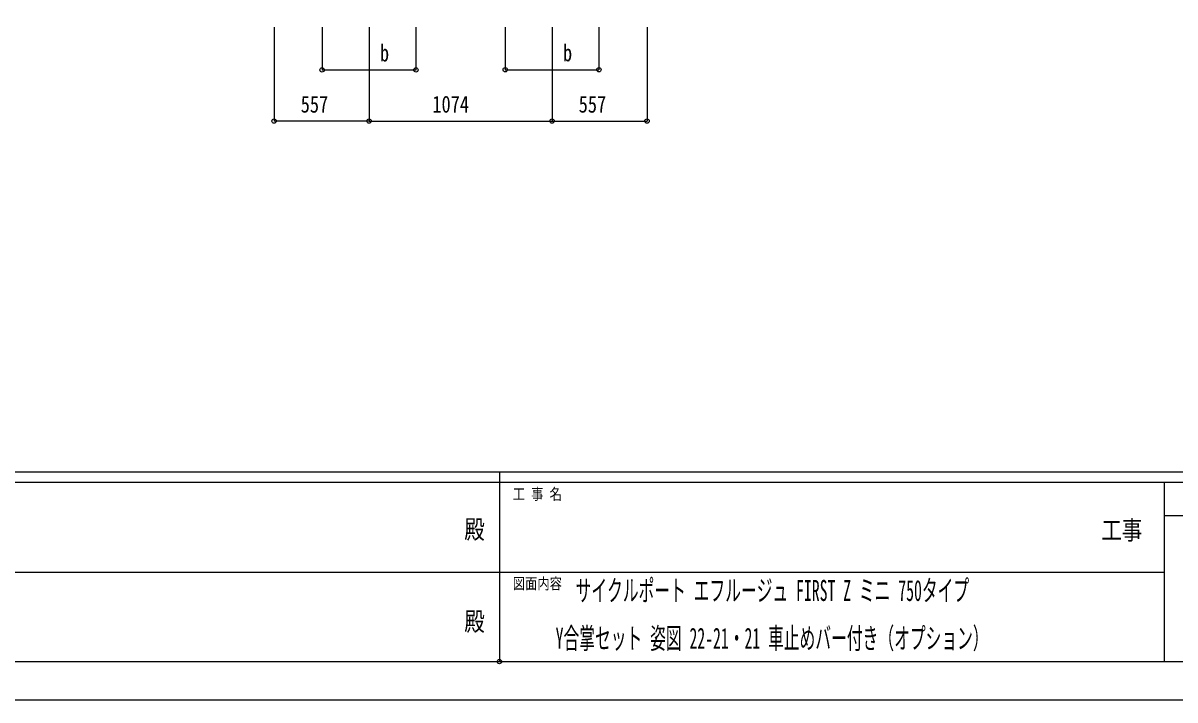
# Model space of a CAD drawing. Units: millimetres, scale not verified. Extents: x -12615 to 12615, y -8911 to 8915.
# Drawn here: x -2810 to 3949, y -8905 to -4935 of the extents above; entities that cross this region are included whole.
import ezdxf
from ezdxf.enums import TextEntityAlignment as Align

# ---------------------------------------------------------------- set-up
doc = ezdxf.new("R2010")
doc.units = ezdxf.units.MM
doc.header["$LTSCALE"] = 50
doc.header["$PDMODE"] = 32
doc.header["$PDSIZE"] = 25
for name, color, linetype in [('0-2_USER1', 3, 'Continuous'), ('0-7_YKK_D', 6, 'Continuous'), ('0-8_YKK_ZWAK', 7, 'Continuous')]:
    doc.layers.add(name, color=color, linetype=linetype)
doc.styles.add('ＭＳ ゴシック', font='')
doc.styles.get('ＭＳ ゴシック').set_extended_font_data('MS Gothic')

msp = doc.modelspace()

# ---------------------------------------------------------------- linework, layer by layer
at = {"layer": '0-7_YKK_D'}
for p, q in [((-1336.94, -4959.9), (-1336.94, -5510.9)), ((-1054.94, -4959.9), (-1054.94, -5210.9)), ((-779.94, -4959.9), (-779.94, -5510.9)), ((-779.94, -4959.9), (-779.94, -5510.9)), ((-504.94, -4959.9), (-504.94, -5210.9)), ((19.06, -4959.9), (19.06, -5209.9)), ((294.06, -4959.9), (294.06, -5510.9)), ((294.06, -4959.9), (294.06, -5510.9)), ((569.06, -4959.9), (569.06, -5209.9)), ((851.06, -4959.9), (851.06, -5510.9)), ((-1054.94, -5209.9), (-504.94, -5209.9)), ((19.06, -5208.9), (569.06, -5208.9)), ((-779.94, -5509.9), (-1336.94, -5509.9)), ((-779.94, -5509.9), (294.06, -5509.9)), ((294.06, -5509.9), (851.06, -5509.9))]:
    msp.add_line(p, q, dxfattribs=at)
for centre in [(-1054.94, -5209.9), (-504.94, -5209.9), (19.06, -5208.9), (569.06, -5208.9), (-1336.94, -5509.9), (-779.94, -5509.9), (-779.94, -5509.9), (294.06, -5509.9), (294.06, -5509.9), (851.06, -5509.9)]:
    msp.add_circle(centre, 12.75, dxfattribs=at)
at = {"layer": '0-8_YKK_ZWAK'}
for p, q in [((11685.06, -7569.9), (-11714.94, -7569.9)), ((-14.94, -7629.9), (-3914.94, -7629.9)), ((-14.94, -7569.9), (-14.94, -8679.9)), ((3885.06, -7629.9), (-14.94, -7629.9)), ((5955.06, -7824.9), (3885.06, -7824.9)), ((-3892.44, -8154.9), (-14.94, -8154.9)), ((-14.94, -8154.9), (3885.06, -8154.9)), ((-3914.94, -8679.9), (-14.94, -8679.9)), ((-14.94, -8679.9), (3885.06, -8679.9)), ((3885.06, -8679.9), (5955.06, -8679.9))]:
    msp.add_line(p, q, dxfattribs=at)
msp.add_lwpolyline([(-12615, -8904.9), (12615, -8904.9), (12615, 8915.1), (-12615, 8915.1)], close=True, dxfattribs=at)
msp.add_lwpolyline([(5955.06, -7629.9), (3885.06, -7629.9), (3885.06, -8679.9)], dxfattribs=at)
msp.add_point((-14.94, -8679.9), dxfattribs=at)

# ---------------------------------------------------------------- texts
at = {"layer": '0-2_USER1', "style": 'ＭＳ ゴシック', "width": 0.55}
for s, p in [('サイクルポート エフルージュ FIRST Z ミニ 750タイプ', (432.02, -8361.4)), ('Y合掌セット 姿図 22-21・21 車止めバー付き（オプション）', (314.98, -8641.4))]:
    msp.add_text(s, height=123.2, dxfattribs=at).set_placement(p, align=Align.BOTTOM_LEFT)
at = {"layer": '0-7_YKK_D', "style": 'ＭＳ ゴシック', "width": 0.8}
for s, p in [('b', (-715.94, -5189.9)), ('b', (358.06, -5188.9)), ('557', (-1180.84, -5489.9)), ('1074', (-408.54, -5489.9)), ('557', (450.16, -5489.9))]:
    msp.add_text(s, height=98.97, dxfattribs=at).set_placement(p, align=Align.BOTTOM_LEFT)
at = {"layer": '0-8_YKK_ZWAK', "style": 'ＭＳ ゴシック', "width": 0.8}
for s, height, p in [('工 事 名', 65.98, (63.81, -7749.9)), ('殿', 110, (-221, -7992.4)), ('工事', 110, (3517, -7997.3)), ('図面内容', 65.98, (63.81, -8274.9)), ('殿', 110, (-221, -8532.4))]:
    msp.add_text(s, height=height, dxfattribs=at).set_placement(p, align=Align.BOTTOM_LEFT)

doc.saveas('drawing.dxf')
